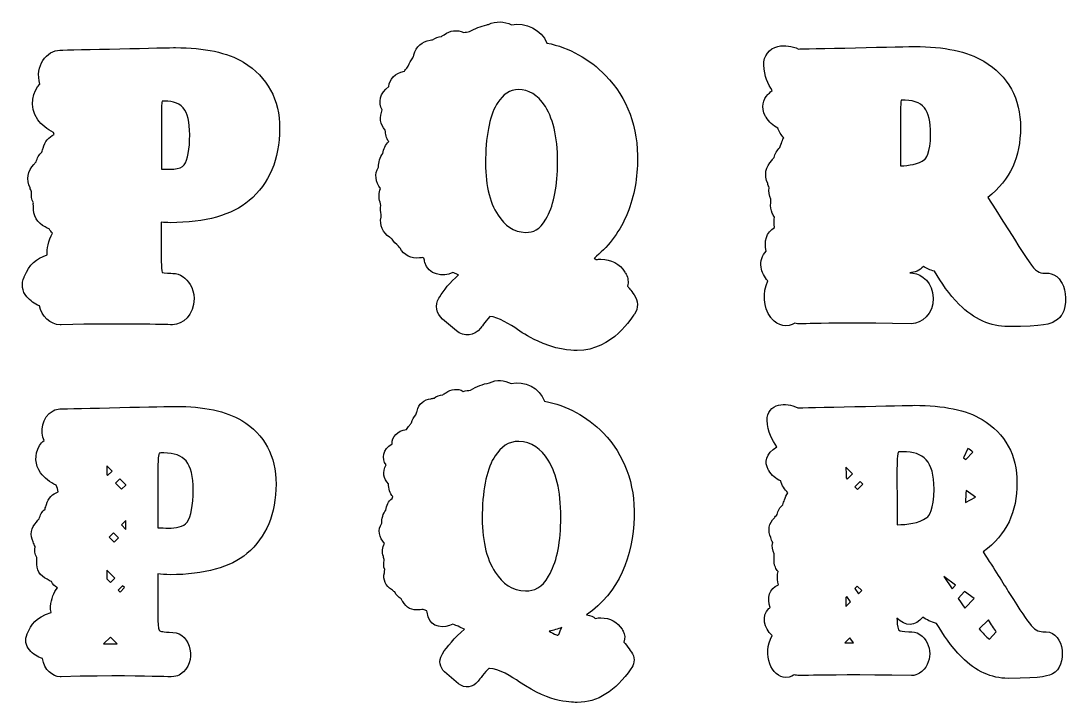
# Model space of a CAD drawing. Header units: millimetres. Extents: x -471 to 1551, y -2688 to 316.
# Drawn here: x 49.6 to 527.2, y -1038 to -726.1 of the extents above; entities that cross this region are included whole.
import ezdxf

# ---------------------------------------------------------------- set-up
doc = ezdxf.new("R2010")
doc.units = ezdxf.units.MM
doc.header["$MEASUREMENT"] = 0
doc.layers.add('Layer 1', color=7, linetype='Continuous')

msp = doc.modelspace()

# ---------------------------------------------------------------- linework, layer by layer
at = {"layer": 'Layer 1', "color": 250}
for points, knots in [([(325.5697, -815.3298), (329.0345, -807.5894), (330.6563, -798.9275), (330.8406, -790.4314), (330.8406, -790.4314), (331.1908, -774.5819), (326.27, -761.2942), (316.2444, -750.9552), (316.2444, -750.9552), (308.7988, -743.2884), (299.8052, -738.294), (289.503, -736.1378), (289.503, -736.1378), (286.9966, -730.0559), (279.7537, -726.5912), (273.3771, -727.8444), (273.3771, -727.8444), (270.023, -726.112), (266.1712, -726.0567), (262.817, -727.6785), (262.817, -727.6785), (262.5405, -727.7339), (262.2825, -727.7892), (262.0245, -727.8629), (262.0245, -727.8629), (259.297, -728.4342), (256.5878, -729.5031), (254.1919, -730.959), (254.1919, -730.959), (253.2705, -731.0696), (252.3674, -731.217), (251.5381, -731.3829), (251.5381, -731.3829), (248.6446, -729.9638), (245.1799, -730.3324), (242.6182, -732.3412), (242.6182, -732.3412), (242.1943, -732.5624), (241.7704, -732.802), (241.3834, -733.0968), (241.3834, -733.0968), (239.9275, -733.2443), (238.5637, -733.7418), (237.3658, -734.6264), (237.3658, -734.6264), (236.9788, -734.7001), (236.5917, -734.7923), (236.2231, -734.9029), (236.2231, -734.9029), (232.7215, -735.2715), (229.6622, -737.7964), (228.8513, -741.5191), (228.8513, -741.5191), (228.6486, -741.9614), (228.5012, -742.4406), (228.3722, -742.9197), (228.3722, -742.9197), (227.3401, -743.9887), (226.6214, -745.2787), (226.2711, -746.6794), (226.2711, -746.6794), (226.0131, -746.9742), (225.8104, -747.2691), (225.6077, -747.5825), (225.6077, -747.5825), (225.1838, -748.0248), (224.8152, -748.5039), (224.4834, -749.02), (224.4834, -749.02), (220.0788, -749.8862), (217.7013, -752.7059), (217.388, -756.0601), (217.388, -756.0601), (213.2229, -759.0273), (212.4673, -763.3214), (214.384, -766.694), (214.384, -766.694), (213.0755, -769.9745), (213.2598, -773.3655), (215.7662, -775.872), (215.7662, -775.872), (215.8031, -777.7334), (216.2454, -779.6501), (217.3512, -781.1797), (217.3512, -781.1797), (215.7846, -782.5804), (214.9369, -784.5339), (214.6236, -786.5796), (214.6236, -786.5796), (213.2782, -788.2567), (212.6517, -790.671), (212.6701, -792.7904), (212.6701, -792.7904), (210.6797, -795.9234), (211.3984, -799.6831), (213.6284, -802.5949), (213.6284, -802.5949), (212.7438, -804.6038), (212.7253, -806.8337), (213.4072, -808.7688), (213.4072, -808.7688), (213.4809, -809.248), (213.5915, -809.7456), (213.739, -810.2064), (213.739, -810.2064), (213.3888, -811.7176), (213.481, -813.1367), (213.9233, -814.482), (213.9233, -814.482), (213.868, -814.869), (213.8311, -815.2561), (213.8311, -815.6431), (213.8311, -815.6431), (213.0202, -819.2001), (214.6052, -822.8675), (217.7566, -824.7473), (217.7566, -824.7473), (218.1252, -825.0791), (218.5123, -825.3923), (218.9361, -825.6504), (218.9361, -825.6504), (219.618, -826.9773), (220.6132, -828.0647), (221.8296, -828.8387), (221.8296, -828.8387), (222.0323, -829.152), (222.235, -829.4653), (222.4746, -829.7602), (222.4746, -829.7602), (224.1701, -833.0222), (227.727, -834.8283), (231.3945, -834.2018), (231.3945, -834.2018), (231.4866, -834.2018), (231.5788, -834.2018), (231.671, -834.2018), (231.671, -834.2018), (232.058, -834.2018), (232.4634, -834.1833), (232.8504, -834.1281), (232.8504, -834.1281), (233.0163, -834.2018), (233.2006, -834.2571), (233.3664, -834.3308), (233.3664, -834.3308), (233.4954, -835.0679), (233.6613, -835.6392), (233.8272, -836.3027), (233.8272, -836.3027), (235.3568, -841.9606), (241.9731, -843.1954), (246.6174, -840.9285), (246.6174, -840.9285), (247.2071, -841.205), (248.0549, -841.5183), (248.3866, -841.6104), (248.3866, -841.6104), (248.6262, -841.7394), (248.8658, -841.8684), (249.1054, -841.9974), (249.1054, -841.9974), (245.3273, -845.5175), (242.268, -849.0929), (240.5725, -852.0231), (240.5725, -852.0231), (240.5725, -852.0231), (240.2039, -852.6497), (240.2039, -852.6497), (240.2039, -852.6497), (238.3793, -855.8012), (239.0612, -859.8189), (241.8256, -862.1963), (241.8256, -862.1963), (241.8256, -862.1963), (248.1838, -867.633), (248.1838, -867.633), (248.1838, -867.633), (251.5196, -870.4895), (256.5693, -869.8814), (259.1679, -866.3797), (259.1679, -866.3797), (259.5181, -865.9374), (261.0108, -863.7996), (263.4989, -860.9983), (263.4989, -860.9983), (267.3691, -861.2563), (272.898, -864.7764), (276.1047, -866.988), (276.1047, -866.988), (278.8692, -868.9047), (281.4861, -870.6923), (287.7154, -873.2909), (287.7154, -873.2909), (296.064, -876.7741), (302.754, -876.4793), (303.3253, -876.5346), (303.3253, -876.5346), (319.5986, -876.5346), (328.5554, -860.8325), (329.4216, -859.9479), (329.4216, -859.9479), (331.2645, -857.2756), (331.2093, -853.7371), (329.2741, -851.1386), (329.2741, -851.1386), (327.597, -848.8902), (326.7493, -847.7475), (326.307, -847.1578), (326.307, -847.1578), (326.7677, -845.3332), (326.5281, -843.3797), (325.625, -841.7026), (325.625, -841.7026), (325.625, -841.7026), (325.367, -841.2418), (325.367, -841.2418), (325.367, -841.2418), (325.2933, -841.0944), (325.2012, -840.947), (325.109, -840.7995), (325.109, -840.7995), (322.6948, -836.9662), (318.8061, -834.8652), (314.1434, -834.8652), (314.1434, -834.8652), (313.4246, -834.8652), (312.669, -834.9205), (311.9503, -835.031), (311.9503, -835.031), (311.637, -834.8283), (311.3237, -834.6255), (310.9735, -834.4781), (310.9735, -834.4781), (317.0921, -829.5574), (322.105, -823.1624), (325.5697, -815.3298)], [0, 0, 0, 0, 0.01666667, 0.01666667, 0.01666667, 0.01666667, 0.03333333, 0.03333333, 0.03333333, 0.03333333, 0.05, 0.05, 0.05, 0.05, 0.06666667, 0.06666667, 0.06666667, 0.06666667, 0.08333333, 0.08333333, 0.08333333, 0.08333333, 0.1, 0.1, 0.1, 0.1, 0.11666667, 0.11666667, 0.11666667, 0.11666667, 0.13333333, 0.13333333, 0.13333333, 0.13333333, 0.15, 0.15, 0.15, 0.15, 0.16666667, 0.16666667, 0.16666667, 0.16666667, 0.18333333, 0.18333333, 0.18333333, 0.18333333, 0.2, 0.2, 0.2, 0.2, 0.21666667, 0.21666667, 0.21666667, 0.21666667, 0.23333333, 0.23333333, 0.23333333, 0.23333333, 0.25, 0.25, 0.25, 0.25, 0.26666667, 0.26666667, 0.26666667, 0.26666667, 0.28333333, 0.28333333, 0.28333333, 0.28333333, 0.3, 0.3, 0.3, 0.3, 0.31666667, 0.31666667, 0.31666667, 0.31666667, 0.33333333, 0.33333333, 0.33333333, 0.33333333, 0.35, 0.35, 0.35, 0.35, 0.36666667, 0.36666667, 0.36666667, 0.36666667, 0.38333333, 0.38333333, 0.38333333, 0.38333333, 0.4, 0.4, 0.4, 0.4, 0.41666667, 0.41666667, 0.41666667, 0.41666667, 0.43333333, 0.43333333, 0.43333333, 0.43333333, 0.45, 0.45, 0.45, 0.45, 0.46666667, 0.46666667, 0.46666667, 0.46666667, 0.48333333, 0.48333333, 0.48333333, 0.48333333, 0.5, 0.5, 0.5, 0.5, 0.51666667, 0.51666667, 0.51666667, 0.51666667, 0.53333333, 0.53333333, 0.53333333, 0.53333333, 0.55, 0.55, 0.55, 0.55, 0.56666667, 0.56666667, 0.56666667, 0.56666667, 0.58333333, 0.58333333, 0.58333333, 0.58333333, 0.6, 0.6, 0.6, 0.6, 0.61666667, 0.61666667, 0.61666667, 0.61666667, 0.63333333, 0.63333333, 0.63333333, 0.63333333, 0.65, 0.65, 0.65, 0.65, 0.66666667, 0.66666667, 0.66666667, 0.66666667, 0.68333333, 0.68333333, 0.68333333, 0.68333333, 0.7, 0.7, 0.7, 0.7, 0.71666667, 0.71666667, 0.71666667, 0.71666667, 0.73333333, 0.73333333, 0.73333333, 0.73333333, 0.75, 0.75, 0.75, 0.75, 0.76666667, 0.76666667, 0.76666667, 0.76666667, 0.78333333, 0.78333333, 0.78333333, 0.78333333, 0.8, 0.8, 0.8, 0.8, 0.81666667, 0.81666667, 0.81666667, 0.81666667, 0.83333333, 0.83333333, 0.83333333, 0.83333333, 0.85, 0.85, 0.85, 0.85, 0.86666667, 0.86666667, 0.86666667, 0.86666667, 0.88333333, 0.88333333, 0.88333333, 0.88333333, 0.9, 0.9, 0.9, 0.9, 0.91666667, 0.91666667, 0.91666667, 0.91666667, 0.93333333, 0.93333333, 0.93333333, 0.93333333, 0.95, 0.95, 0.95, 0.95, 0.96666667, 0.96666667, 0.96666667, 0.96666667, 1, 1, 1, 1]), ([(151.1123, -744.9395), (143.7957, -740.4979), (133.3462, -738.2495), (120.0216, -738.2495), (120.0216, -738.2495), (117.9943, -738.2495), (71.8466, -739.3), (67.3313, -739.3921), (67.3313, -739.3921), (61.3233, -739.4843), (55.776, -746.5797), (58.2271, -754.9283), (58.2271, -754.9283), (55.1678, -757.7665), (52.8088, -765.1014), (57.2688, -771.1648), (57.2688, -771.1648), (58.9091, -773.3948), (61.5814, -775.6616), (64.3826, -776.9701), (64.3826, -776.9701), (64.5116, -777.3019), (64.6038, -777.6151), (64.6959, -777.91), (64.6959, -777.91), (62.2632, -779.0527), (60.4018, -781.2458), (59.7568, -784.0839), (59.7568, -784.0839), (59.4804, -784.6737), (59.2592, -785.2818), (59.1118, -785.9269), (59.1118, -785.9269), (57.8033, -787.1063), (56.9003, -788.6544), (56.4948, -790.3684), (56.4948, -790.3684), (56.1262, -790.7554), (55.7945, -791.1793), (55.518, -791.6217), (55.518, -791.6217), (52.6246, -794.3861), (51.8874, -798.6618), (53.7119, -802.2556), (53.7119, -802.2556), (53.8778, -802.8822), (54.0989, -803.5088), (54.3939, -804.0801), (54.3939, -804.0801), (54.1543, -805.8309), (54.4307, -807.6001), (55.2232, -809.1667), (55.2232, -809.1667), (55.1863, -809.7011), (55.2047, -810.254), (55.26, -810.7885), (55.26, -810.7885), (54.8177, -814.8614), (57.103, -818.5289), (60.6784, -820.077), (60.6784, -820.077), (61.2128, -820.464), (61.7841, -820.7957), (62.3739, -821.0537), (62.3739, -821.0537), (62.8162, -821.7725), (63.3875, -822.4175), (64.0141, -822.9888), (64.0141, -822.9888), (62.0791, -826.085), (61.2497, -830.5634), (61.5446, -832.8487), (61.5446, -832.8487), (56.3659, -834.7838), (53.5277, -837.0691), (51.1503, -842.6532), (51.1503, -842.6532), (51.0397, -842.8928), (51.0213, -842.9665), (51.0028, -843.0218), (51.0028, -843.0218), (49.5653, -846.0811), (50.1367, -849.5828), (52.1823, -851.9786), (52.1823, -851.9786), (53.8041, -853.8769), (55.7945, -855.2959), (57.9877, -856.1069), (57.9877, -856.1069), (58.9829, -860.8064), (62.9452, -864.7872), (67.4052, -864.7872), (67.4052, -864.7872), (67.4052, -864.7872), (67.9028, -864.7688), (67.9028, -864.7688), (67.9028, -864.7688), (96.8741, -864.0685), (114.456, -864.7688), (118.7316, -864.7688), (118.7316, -864.7688), (123.2653, -864.7688), (128.6651, -860.2904), (128.5178, -852.8632), (128.5178, -852.8632), (128.4071, -847.4634), (125.7533, -844.4778), (123.5233, -842.9113), (123.5233, -842.9113), (122.049, -841.8239), (120.5562, -841.4), (118.8606, -841.3263), (118.8606, -841.3263), (118.234, -841.3079), (114.585, -841.142), (114.0137, -840.884), (114.0137, -840.884), (113.5161, -838.7093), (113.5161, -836.4425), (113.5714, -820.206), (113.5714, -820.206), (113.5714, -820.206), (113.5714, -817.9576), (113.5714, -817.9576), (113.5714, -817.9576), (114.8246, -818.0866), (116.2805, -818.1787), (117.6259, -818.1787), (117.6259, -818.1787), (133.7517, -818.1234), (145.8784, -814.7324), (153.6741, -808.1161), (153.6741, -808.1161), (162.8521, -800.3572), (167.5148, -789.2811), (167.5148, -775.1825), (167.5148, -775.1825), (167.6252, -761.9315), (162.0963, -751.74), (151.1123, -744.9395)], [0, 0, 0, 0, 0.02777778, 0.02777778, 0.02777778, 0.02777778, 0.05555556, 0.05555556, 0.05555556, 0.05555556, 0.08333333, 0.08333333, 0.08333333, 0.08333333, 0.11111111, 0.11111111, 0.11111111, 0.11111111, 0.13888889, 0.13888889, 0.13888889, 0.13888889, 0.16666667, 0.16666667, 0.16666667, 0.16666667, 0.19444444, 0.19444444, 0.19444444, 0.19444444, 0.22222222, 0.22222222, 0.22222222, 0.22222222, 0.25, 0.25, 0.25, 0.25, 0.27777778, 0.27777778, 0.27777778, 0.27777778, 0.30555556, 0.30555556, 0.30555556, 0.30555556, 0.33333333, 0.33333333, 0.33333333, 0.33333333, 0.36111111, 0.36111111, 0.36111111, 0.36111111, 0.38888889, 0.38888889, 0.38888889, 0.38888889, 0.41666667, 0.41666667, 0.41666667, 0.41666667, 0.44444444, 0.44444444, 0.44444444, 0.44444444, 0.47222222, 0.47222222, 0.47222222, 0.47222222, 0.5, 0.5, 0.5, 0.5, 0.52777778, 0.52777778, 0.52777778, 0.52777778, 0.55555556, 0.55555556, 0.55555556, 0.55555556, 0.58333333, 0.58333333, 0.58333333, 0.58333333, 0.61111111, 0.61111111, 0.61111111, 0.61111111, 0.63888889, 0.63888889, 0.63888889, 0.63888889, 0.66666667, 0.66666667, 0.66666667, 0.66666667, 0.69444444, 0.69444444, 0.69444444, 0.69444444, 0.72222222, 0.72222222, 0.72222222, 0.72222222, 0.75, 0.75, 0.75, 0.75, 0.77777778, 0.77777778, 0.77777778, 0.77777778, 0.80555556, 0.80555556, 0.80555556, 0.80555556, 0.83333333, 0.83333333, 0.83333333, 0.83333333, 0.86111111, 0.86111111, 0.86111111, 0.86111111, 0.88888889, 0.88888889, 0.88888889, 0.88888889, 0.91666667, 0.91666667, 0.91666667, 0.91666667, 0.94444444, 0.94444444, 0.94444444, 0.94444444, 1, 1, 1, 1]), ([(524.522, -845.927), (524.522, -845.927), (524.264, -845.4294), (524.264, -845.4294), (524.264, -845.4294), (521.7391, -840.6745), (516.8, -841.2275), (516.671, -841.1906), (516.671, -841.1906), (511.1789, -841.1906), (511.4922, -838.9606), (490.6299, -806.6719), (490.6299, -806.6719), (501.0058, -798.4523), (505.5027, -788.1133), (505.5027, -774.8071), (505.5027, -774.8071), (505.5764, -761.4456), (499.9369, -751.2171), (488.7502, -744.4166), (488.7502, -744.4166), (481.323, -739.9935), (470.7076, -737.7451), (457.1802, -737.7451), (457.1802, -737.7451), (455.9086, -737.7451), (404.3609, -738.8877), (404.2135, -738.8877), (404.2135, -738.8877), (401.3569, -737.524), (397.9474, -737.0079), (394.8513, -737.6898), (394.8513, -737.6898), (390.9442, -738.5191), (388.1429, -742.1682), (388.3641, -746.1674), (388.3641, -746.1674), (388.6589, -751.4015), (390.3545, -754.8662), (392.2712, -757.8518), (392.2712, -757.8518), (391.1285, -758.7364), (390.5572, -759.3999), (390.2623, -759.7132), (390.2623, -759.7132), (388.3456, -761.7221), (386.9081, -765.4817), (389.1197, -769.4625), (389.1197, -769.4625), (389.2118, -769.6468), (389.3224, -769.8311), (389.433, -769.997), (389.433, -769.997), (390.7599, -772.1717), (392.6213, -773.8672), (394.8513, -774.973), (394.8513, -774.973), (395.3121, -776.5026), (396.4179, -778.235), (397.4867, -779.433), (397.4867, -779.433), (397.026, -780.2254), (396.6943, -781.0917), (396.4731, -781.9947), (396.4731, -781.9947), (396.1783, -782.6028), (395.9387, -783.2479), (395.7912, -783.9114), (395.7912, -783.9114), (394.4458, -785.1093), (393.5243, -786.6758), (393.1189, -788.4266), (393.1189, -788.4266), (392.7319, -788.8321), (392.4001, -789.2559), (392.0868, -789.7167), (392.0868, -789.7167), (389.2671, -792.4259), (388.4377, -796.6278), (390.1885, -800.24), (390.1885, -800.24), (390.336, -800.9219), (390.5755, -801.5669), (390.8705, -802.1936), (390.8705, -802.1936), (390.594, -803.9444), (390.852, -805.7874), (391.6076, -807.4091), (391.6076, -807.4091), (391.5523, -807.9989), (391.5708, -808.5886), (391.6261, -809.1599), (391.6261, -809.1599), (391.4234, -810.7817), (391.6445, -812.422), (392.2896, -813.8963), (392.2896, -813.8963), (392.5476, -814.523), (392.8977, -815.0943), (393.2848, -815.6471), (393.2848, -815.6471), (393.1005, -816.7714), (393.0636, -818.6512), (393.3401, -820.402), (393.3401, -820.402), (389.4883, -822.5583), (388.4747, -826.7971), (389.5436, -831.1649), (389.5436, -831.1649), (387.6083, -833.0816), (386.7605, -835.7354), (387.2028, -838.5367), (387.2028, -838.5367), (387.5346, -840.7115), (388.6772, -842.9783), (390.2806, -844.7476), (390.2806, -844.7476), (387.7925, -850.258), (388.069, -856.6163), (391.6075, -861.4632), (391.6075, -861.4632), (391.7181, -861.6107), (391.8471, -861.7765), (391.9576, -861.924), (391.9576, -861.924), (394.8327, -865.4993), (399.2926, -866.0338), (402.6284, -864.0987), (402.6284, -864.0987), (405.5587, -864.8359), (406.3696, -863.5458), (455.8716, -864.3383), (455.8716, -864.3383), (460.4421, -864.3383), (465.8236, -859.823), (465.6761, -852.5802), (465.6761, -852.5802), (465.5286, -845.7059), (460.6448, -841.504), (456.3876, -841.246), (456.3876, -841.246), (455.7794, -841.2091), (454.9869, -841.0248), (454.9869, -841.0248), (454.9869, -841.0248), (457.346, -841.0248), (459.4469, -840.0665), (461.2714, -838.1867), (461.2714, -838.1867), (462.5799, -838.9791), (464.2202, -839.8084), (466.229, -840.3798), (466.229, -840.3798), (469.5463, -845.7059), (472.79, -850.7925), (477.6001, -855.5473), (477.6001, -855.5473), (484.3638, -862.2557), (491.8647, -865.6468), (499.8815, -865.6468), (499.8815, -865.6468), (516.6156, -865.6468), (519.3247, -864.2277), (520.8912, -863.3615), (520.8912, -863.3615), (523.195, -862.2558), (524.227, -860.3207), (524.3007, -860.2469), (524.3007, -860.2469), (527.2127, -855.6579), (526.1437, -849.0047), (524.522, -845.927)], [0, 0, 0, 0, 0.02272727, 0.02272727, 0.02272727, 0.02272727, 0.04545455, 0.04545455, 0.04545455, 0.04545455, 0.06818182, 0.06818182, 0.06818182, 0.06818182, 0.09090909, 0.09090909, 0.09090909, 0.09090909, 0.11363636, 0.11363636, 0.11363636, 0.11363636, 0.13636364, 0.13636364, 0.13636364, 0.13636364, 0.15909091, 0.15909091, 0.15909091, 0.15909091, 0.18181818, 0.18181818, 0.18181818, 0.18181818, 0.20454545, 0.20454545, 0.20454545, 0.20454545, 0.22727273, 0.22727273, 0.22727273, 0.22727273, 0.25, 0.25, 0.25, 0.25, 0.27272727, 0.27272727, 0.27272727, 0.27272727, 0.29545455, 0.29545455, 0.29545455, 0.29545455, 0.31818182, 0.31818182, 0.31818182, 0.31818182, 0.34090909, 0.34090909, 0.34090909, 0.34090909, 0.36363636, 0.36363636, 0.36363636, 0.36363636, 0.38636364, 0.38636364, 0.38636364, 0.38636364, 0.40909091, 0.40909091, 0.40909091, 0.40909091, 0.43181818, 0.43181818, 0.43181818, 0.43181818, 0.45454545, 0.45454545, 0.45454545, 0.45454545, 0.47727273, 0.47727273, 0.47727273, 0.47727273, 0.5, 0.5, 0.5, 0.5, 0.52272727, 0.52272727, 0.52272727, 0.52272727, 0.54545455, 0.54545455, 0.54545455, 0.54545455, 0.56818182, 0.56818182, 0.56818182, 0.56818182, 0.59090909, 0.59090909, 0.59090909, 0.59090909, 0.61363636, 0.61363636, 0.61363636, 0.61363636, 0.63636364, 0.63636364, 0.63636364, 0.63636364, 0.65909091, 0.65909091, 0.65909091, 0.65909091, 0.68181818, 0.68181818, 0.68181818, 0.68181818, 0.70454545, 0.70454545, 0.70454545, 0.70454545, 0.72727273, 0.72727273, 0.72727273, 0.72727273, 0.75, 0.75, 0.75, 0.75, 0.77272727, 0.77272727, 0.77272727, 0.77272727, 0.79545455, 0.79545455, 0.79545455, 0.79545455, 0.81818182, 0.81818182, 0.81818182, 0.81818182, 0.84090909, 0.84090909, 0.84090909, 0.84090909, 0.86363636, 0.86363636, 0.86363636, 0.86363636, 0.88636364, 0.88636364, 0.88636364, 0.88636364, 0.90909091, 0.90909091, 0.90909091, 0.90909091, 0.93181818, 0.93181818, 0.93181818, 0.93181818, 0.95454545, 0.95454545, 0.95454545, 0.95454545, 1, 1, 1, 1]), ([(279.7906, -822.5911), (274.1695, -822.4621), (270.3546, -819.4764), (267.2216, -814.74), (267.2216, -814.74), (263.1855, -808.6582), (261.2688, -799.9779), (261.5084, -788.9386), (261.5084, -788.9386), (261.7664, -777.0699), (263.6462, -768.4264), (267.1294, -763.2661), (267.1294, -763.2661), (269.47, -759.8013), (272.4556, -757.2764), (276.6206, -757.3686), (276.6206, -757.3686), (281.0806, -757.4607), (285.0982, -759.4143), (288.7842, -765.2012), (288.7842, -765.2012), (292.7281, -771.3751), (294.5895, -780.6084), (294.3315, -792.5876), (294.3315, -792.5876), (294.1104, -802.8713), (292.3227, -810.9435), (289.0053, -816.583), (289.0053, -816.583), (286.1488, -821.3931), (283.3475, -822.6464), (279.7906, -822.5911)], [0, 0, 0, 0, 0.11111111, 0.11111111, 0.11111111, 0.11111111, 0.22222222, 0.22222222, 0.22222222, 0.22222222, 0.33333333, 0.33333333, 0.33333333, 0.33333333, 0.44444444, 0.44444444, 0.44444444, 0.44444444, 0.55555556, 0.55555556, 0.55555556, 0.55555556, 0.66666667, 0.66666667, 0.66666667, 0.66666667, 0.77777778, 0.77777778, 0.77777778, 0.77777778, 1, 1, 1, 1]), ([(113.9398, -762.6871), (117.2756, -762.5213), (121.4037, -763.0741), (123.6337, -765.7833), (123.6337, -765.7833), (125.5873, -768.1607), (126.5456, -772.1783), (126.5456, -778.0758), (126.5456, -778.0758), (126.5456, -784.5815), (125.6425, -789.5574), (124.0761, -791.7506), (124.0761, -791.7506), (122.399, -794.1096), (116.5568, -793.87), (113.6633, -793.741), (113.6633, -793.741), (113.6633, -767.1102), (113.4606, -766.0044), (113.9398, -762.6871)], [0, 0, 0, 0, 0.16666667, 0.16666667, 0.16666667, 0.16666667, 0.33333333, 0.33333333, 0.33333333, 0.33333333, 0.5, 0.5, 0.5, 0.5, 0.66666667, 0.66666667, 0.66666667, 0.66666667, 1, 1, 1, 1]), ([(461.7875, -789.3665), (458.9125, -791.5412), (454.4525, -792.094), (450.8403, -792.2415), (450.8403, -792.2415), (450.8771, -776.7975), (450.4717, -767.0113), (451.0799, -762.2012), (451.0799, -762.2012), (461.4189, -761.9064), (464.4967, -766.6428), (464.4967, -777.6084), (464.4967, -777.6084), (464.4967, -786.8416), (462.2298, -789.0163), (461.7875, -789.3665)], [0, 0, 0, 0, 0.2, 0.2, 0.2, 0.2, 0.4, 0.4, 0.4, 0.4, 0.6, 0.6, 0.6, 0.6, 1, 1, 1, 1]), ([(329.3294, -952.5932), (329.6611, -937.1676), (324.8878, -924.2484), (315.157, -914.2043), (315.157, -914.2043), (307.7298, -906.5376), (298.7178, -901.6538), (288.3787, -899.6634), (288.3787, -899.6634), (286.3883, -893.6), (279.1824, -890.1721), (273.1375, -891.6465), (273.1375, -891.6465), (270.1703, -889.9325), (266.5213, -889.6929), (263.296, -891.3331), (263.296, -891.3331), (260.3842, -891.8492), (257.3248, -892.9734), (254.6894, -894.632), (254.6894, -894.632), (253.7495, -894.7426), (252.5332, -894.9085), (251.2984, -895.1849), (251.2984, -895.1849), (248.8104, -893.7474), (245.6774, -893.987), (243.429, -895.8299), (243.429, -895.8299), (242.8945, -896.088), (242.3969, -896.4013), (241.9546, -896.7699), (241.9546, -896.7699), (240.4802, -896.8252), (239.1532, -897.3043), (237.9922, -898.2627), (237.9922, -898.2627), (237.4946, -898.318), (237.0155, -898.4285), (236.5547, -898.5944), (236.5547, -898.5944), (233.5138, -898.8524), (230.9152, -901.0456), (230.307, -904.197), (230.307, -904.197), (230.049, -904.7315), (229.8832, -905.3028), (229.7726, -905.8925), (229.7726, -905.8925), (228.6668, -906.9062), (227.948, -908.1594), (227.69, -909.5969), (227.69, -909.5969), (227.3767, -909.9286), (227.0819, -910.3157), (226.8239, -910.7395), (226.8239, -910.7395), (226.2709, -911.2924), (225.8102, -911.919), (225.4785, -912.6009), (225.4785, -912.6009), (221.0554, -913.1722), (218.8254, -915.9735), (218.8807, -919.0881), (218.8807, -919.0881), (214.5129, -921.7604), (214.0152, -925.9255), (216.1162, -928.7636), (216.1162, -928.7636), (214.5681, -931.9151), (214.6971, -935.2693), (217.2957, -937.4071), (217.2957, -937.4071), (217.2035, -939.545), (217.7195, -941.7566), (219.2492, -943.2678), (219.2492, -943.2678), (219.1202, -943.5258), (219.0096, -943.8023), (218.899, -944.0787), (218.899, -944.0787), (217.1483, -945.3135), (216.3005, -947.3223), (216.0793, -949.4233), (216.0793, -949.4233), (214.6787, -950.9345), (214.0889, -953.3672), (214.1995, -955.4313), (214.1995, -955.4313), (212.0616, -958.3063), (213.0569, -962.0475), (215.4343, -964.5908), (215.4343, -964.5908), (214.31, -966.4707), (214.1626, -968.6823), (214.8998, -970.6173), (214.8998, -970.6173), (214.9735, -971.2071), (215.1209, -971.7968), (215.3236, -972.3497), (215.3236, -972.3497), (214.9182, -973.7688), (214.9366, -975.1511), (215.4895, -976.5702), (215.4895, -976.5702), (215.3789, -977.0493), (215.342, -977.5469), (215.342, -978.0261), (215.342, -978.0261), (214.5864, -981.0301), (215.9133, -984.1816), (218.6594, -985.7297), (218.6594, -985.7297), (219.1017, -986.1535), (219.5808, -986.5037), (220.0969, -986.7801), (220.0969, -986.7801), (220.7051, -988.1624), (221.6818, -989.2313), (222.9351, -989.9316), (222.9351, -989.9316), (223.1562, -990.3555), (223.4327, -990.7425), (223.746, -991.1111), (223.746, -991.1111), (225.1282, -993.9308), (228.1691, -995.4789), (231.3021, -994.8707), (231.3021, -994.8707), (231.4311, -994.8707), (231.5601, -994.8892), (231.6891, -994.8892), (231.6891, -994.8892), (232.1499, -994.8892), (232.6106, -994.8523), (233.0529, -994.7602), (233.0529, -994.7602), (233.6058, -995.0182), (234.1771, -995.2025), (234.7485, -995.3315), (234.7485, -995.3315), (234.8591, -996.3636), (235.0802, -997.1929), (235.3198, -998.1144), (235.3198, -998.1144), (236.6282, -1002.9798), (242.6916, -1003.7723), (246.6171, -1001.4317), (246.6171, -1001.4317), (247.5202, -1001.9109), (248.5891, -1002.2979), (248.9946, -1002.4269), (248.9946, -1002.4269), (249.9345, -1002.9429), (250.9113, -1003.4222), (251.8327, -1003.8092), (251.8327, -1003.8092), (247.4096, -1007.6794), (243.779, -1011.7523), (241.8992, -1014.9959), (241.8992, -1014.9959), (241.8992, -1014.9959), (241.5306, -1015.6226), (241.5306, -1015.6226), (241.5306, -1015.6226), (240.0746, -1018.1474), (240.6091, -1021.3541), (242.8391, -1023.2524), (242.8391, -1023.2524), (242.8391, -1023.2524), (249.1972, -1028.6892), (249.1972, -1028.6892), (249.1972, -1028.6892), (251.8696, -1030.9744), (255.9056, -1030.4953), (257.9882, -1027.6939), (257.9882, -1027.6939), (258.3383, -1027.2516), (259.9601, -1024.9295), (262.6324, -1021.9624), (262.6324, -1021.9624), (262.9457, -1021.7965), (263.1669, -1021.7227), (263.259, -1021.6859), (263.259, -1021.6859), (267.5531, -1021.7965), (273.4137, -1025.4824), (276.9891, -1027.9519), (276.9891, -1027.9519), (291.5117, -1037.9776), (301.9797, -1037.0378), (303.3434, -1037.2405), (303.3434, -1037.2405), (312.5214, -1037.2405), (320.7594, -1032.0433), (327.8364, -1021.8149), (327.8364, -1021.8149), (327.8364, -1021.8149), (328.1865, -1021.2989), (328.1865, -1021.2989), (328.1865, -1021.2989), (329.6609, -1019.161), (329.6241, -1016.3229), (328.0575, -1014.2588), (328.0575, -1014.2588), (328.0575, -1014.2588), (324.648, -1009.6698), (324.6296, -1009.6514), (324.6296, -1009.6514), (325.2377, -1008.0296), (325.1272, -1006.1866), (324.2794, -1004.6385), (324.2794, -1004.6385), (324.2794, -1004.6385), (324.0214, -1004.1777), (324.0214, -1004.1777), (324.0214, -1004.1777), (323.9661, -1004.0671), (323.8924, -1003.9566), (323.8187, -1003.8276), (323.8187, -1003.8276), (321.6809, -1000.4549), (318.253, -998.5935), (314.1432, -998.5935), (314.1432, -998.5935), (313.2954, -998.5935), (312.4108, -998.6672), (311.5446, -998.8331), (311.5446, -998.8331), (310.6969, -998.1328), (309.6464, -997.5984), (307.6192, -997.2851), (307.6192, -997.2851), (322.234, -987.0749), (328.9424, -970.3224), (329.3294, -952.5932)], [0, 0, 0, 0, 0.01666667, 0.01666667, 0.01666667, 0.01666667, 0.03333333, 0.03333333, 0.03333333, 0.03333333, 0.05, 0.05, 0.05, 0.05, 0.06666667, 0.06666667, 0.06666667, 0.06666667, 0.08333333, 0.08333333, 0.08333333, 0.08333333, 0.1, 0.1, 0.1, 0.1, 0.11666667, 0.11666667, 0.11666667, 0.11666667, 0.13333333, 0.13333333, 0.13333333, 0.13333333, 0.15, 0.15, 0.15, 0.15, 0.16666667, 0.16666667, 0.16666667, 0.16666667, 0.18333333, 0.18333333, 0.18333333, 0.18333333, 0.2, 0.2, 0.2, 0.2, 0.21666667, 0.21666667, 0.21666667, 0.21666667, 0.23333333, 0.23333333, 0.23333333, 0.23333333, 0.25, 0.25, 0.25, 0.25, 0.26666667, 0.26666667, 0.26666667, 0.26666667, 0.28333333, 0.28333333, 0.28333333, 0.28333333, 0.3, 0.3, 0.3, 0.3, 0.31666667, 0.31666667, 0.31666667, 0.31666667, 0.33333333, 0.33333333, 0.33333333, 0.33333333, 0.35, 0.35, 0.35, 0.35, 0.36666667, 0.36666667, 0.36666667, 0.36666667, 0.38333333, 0.38333333, 0.38333333, 0.38333333, 0.4, 0.4, 0.4, 0.4, 0.41666667, 0.41666667, 0.41666667, 0.41666667, 0.43333333, 0.43333333, 0.43333333, 0.43333333, 0.45, 0.45, 0.45, 0.45, 0.46666667, 0.46666667, 0.46666667, 0.46666667, 0.48333333, 0.48333333, 0.48333333, 0.48333333, 0.5, 0.5, 0.5, 0.5, 0.51666667, 0.51666667, 0.51666667, 0.51666667, 0.53333333, 0.53333333, 0.53333333, 0.53333333, 0.55, 0.55, 0.55, 0.55, 0.56666667, 0.56666667, 0.56666667, 0.56666667, 0.58333333, 0.58333333, 0.58333333, 0.58333333, 0.6, 0.6, 0.6, 0.6, 0.61666667, 0.61666667, 0.61666667, 0.61666667, 0.63333333, 0.63333333, 0.63333333, 0.63333333, 0.65, 0.65, 0.65, 0.65, 0.66666667, 0.66666667, 0.66666667, 0.66666667, 0.68333333, 0.68333333, 0.68333333, 0.68333333, 0.7, 0.7, 0.7, 0.7, 0.71666667, 0.71666667, 0.71666667, 0.71666667, 0.73333333, 0.73333333, 0.73333333, 0.73333333, 0.75, 0.75, 0.75, 0.75, 0.76666667, 0.76666667, 0.76666667, 0.76666667, 0.78333333, 0.78333333, 0.78333333, 0.78333333, 0.8, 0.8, 0.8, 0.8, 0.81666667, 0.81666667, 0.81666667, 0.81666667, 0.83333333, 0.83333333, 0.83333333, 0.83333333, 0.85, 0.85, 0.85, 0.85, 0.86666667, 0.86666667, 0.86666667, 0.86666667, 0.88333333, 0.88333333, 0.88333333, 0.88333333, 0.9, 0.9, 0.9, 0.9, 0.91666667, 0.91666667, 0.91666667, 0.91666667, 0.93333333, 0.93333333, 0.93333333, 0.93333333, 0.95, 0.95, 0.95, 0.95, 0.96666667, 0.96666667, 0.96666667, 0.96666667, 1, 1, 1, 1]), ([(150.2829, -908.5018), (143.2244, -904.2262), (133.0328, -902.0515), (120.0215, -902.0515), (120.0215, -902.0515), (118.0311, -902.0515), (71.8465, -903.102), (67.3497, -903.1941), (67.3497, -903.1941), (66.2624, -903.2126), (65.1935, -903.5074), (64.2536, -904.0603), (64.2536, -904.0603), (58.8905, -906.9721), (58.4667, -913.6806), (60.1069, -917.6797), (60.1069, -917.6797), (59.2408, -918.2695), (58.522, -919.0435), (58.0059, -919.9834), (58.0059, -919.9834), (55.6837, -924.2591), (55.8865, -928.7928), (58.5588, -932.4234), (58.5588, -932.4234), (60.1622, -934.5981), (62.8714, -936.8465), (65.6173, -937.9708), (65.6173, -937.9708), (66.1333, -939.1134), (66.373, -940.1086), (66.5756, -941.1223), (66.5756, -941.1223), (63.9402, -941.8594), (61.8577, -943.9788), (61.2864, -946.8354), (61.2864, -946.8354), (60.9362, -947.5174), (60.6966, -948.2545), (60.5676, -949.0101), (60.5676, -949.0101), (59.1854, -950.0975), (58.2639, -951.664), (57.9506, -953.3779), (57.9506, -953.3779), (57.4898, -953.8018), (57.0844, -954.2994), (56.7342, -954.8707), (56.7342, -954.8707), (54.1909, -957.1744), (53.5459, -960.8788), (55.2046, -963.9196), (55.2046, -963.9196), (55.3704, -964.6568), (55.6469, -965.394), (56.0339, -966.039), (56.0339, -966.039), (55.6653, -967.753), (55.9417, -969.5407), (56.8264, -971.0703), (56.8264, -971.0703), (56.7527, -971.7153), (56.7527, -972.3788), (56.8448, -973.0238), (56.8448, -973.0238), (56.3841, -976.4702), (58.3192, -979.6585), (61.4522, -980.9301), (61.4522, -980.9301), (62.0604, -981.3909), (62.7423, -981.7779), (63.4611, -982.0359), (63.4611, -982.0359), (64.1061, -983.2338), (65.046, -984.2106), (66.2256, -984.8741), (66.2256, -984.8741), (64.4379, -987.0856), (63.4611, -989.7948), (63.0925, -993.3886), (63.0925, -993.3886), (63.0004, -994.2916), (63.0925, -995.1947), (63.369, -996.0609), (63.369, -996.0609), (63.3505, -996.0977), (63.3322, -996.1346), (63.3137, -996.1899), (63.3137, -996.1899), (55.905, -998.5857), (54.5596, -1001.4976), (52.4402, -1005.976), (52.4402, -1005.976), (51.2608, -1008.5009), (51.7768, -1011.3206), (53.3986, -1013.2188), (53.3986, -1013.2188), (55.0573, -1015.1724), (57.1214, -1016.5177), (59.3882, -1017.1628), (59.3882, -1017.1628), (60.107, -1022.452), (64.1615, -1025.4745), (67.4051, -1025.4745), (67.4051, -1025.4745), (67.4051, -1025.4745), (67.8659, -1025.4745), (67.8659, -1025.4745), (67.8659, -1025.4745), (117.3309, -1024.2581), (118.7869, -1026.8568), (122.3807, -1024.3319), (122.3807, -1024.3319), (130.3054, -1019.1716), (127.0986, -1005.5522), (118.8053, -1005.2389), (118.8053, -1005.2389), (113.9214, -1005.0546), (113.5161, -1004.815), (112.6683, -1004.2805), (112.6683, -1004.2805), (111.7652, -1002.1058), (111.9311, -996.3005), (111.9864, -978.5159), (111.9864, -978.5159), (113.5344, -978.7002), (115.6723, -978.9214), (117.6259, -978.9214), (117.6259, -978.9214), (133.3647, -978.8661), (145.1597, -975.6041), (152.6421, -969.2274), (152.6421, -969.2274), (161.4514, -961.7818), (165.9114, -951.1112), (165.9114, -937.5101), (165.9114, -937.5101), (166.0218, -924.7199), (160.751, -914.989), (150.2829, -908.5018)], [0, 0, 0, 0, 0.02777778, 0.02777778, 0.02777778, 0.02777778, 0.05555556, 0.05555556, 0.05555556, 0.05555556, 0.08333333, 0.08333333, 0.08333333, 0.08333333, 0.11111111, 0.11111111, 0.11111111, 0.11111111, 0.13888889, 0.13888889, 0.13888889, 0.13888889, 0.16666667, 0.16666667, 0.16666667, 0.16666667, 0.19444444, 0.19444444, 0.19444444, 0.19444444, 0.22222222, 0.22222222, 0.22222222, 0.22222222, 0.25, 0.25, 0.25, 0.25, 0.27777778, 0.27777778, 0.27777778, 0.27777778, 0.30555556, 0.30555556, 0.30555556, 0.30555556, 0.33333333, 0.33333333, 0.33333333, 0.33333333, 0.36111111, 0.36111111, 0.36111111, 0.36111111, 0.38888889, 0.38888889, 0.38888889, 0.38888889, 0.41666667, 0.41666667, 0.41666667, 0.41666667, 0.44444444, 0.44444444, 0.44444444, 0.44444444, 0.47222222, 0.47222222, 0.47222222, 0.47222222, 0.5, 0.5, 0.5, 0.5, 0.52777778, 0.52777778, 0.52777778, 0.52777778, 0.55555556, 0.55555556, 0.55555556, 0.55555556, 0.58333333, 0.58333333, 0.58333333, 0.58333333, 0.61111111, 0.61111111, 0.61111111, 0.61111111, 0.63888889, 0.63888889, 0.63888889, 0.63888889, 0.66666667, 0.66666667, 0.66666667, 0.66666667, 0.69444444, 0.69444444, 0.69444444, 0.69444444, 0.72222222, 0.72222222, 0.72222222, 0.72222222, 0.75, 0.75, 0.75, 0.75, 0.77777778, 0.77777778, 0.77777778, 0.77777778, 0.80555556, 0.80555556, 0.80555556, 0.80555556, 0.83333333, 0.83333333, 0.83333333, 0.83333333, 0.86111111, 0.86111111, 0.86111111, 0.86111111, 0.88888889, 0.88888889, 0.88888889, 0.88888889, 0.91666667, 0.91666667, 0.91666667, 0.91666667, 0.94444444, 0.94444444, 0.94444444, 0.94444444, 1, 1, 1, 1]), ([(517.2238, -1004.9925), (517.2238, -1004.9925), (516.6709, -1004.9925), (516.6709, -1004.9925), (516.6709, -1004.9925), (511.5659, -1004.9925), (510.4233, -1003.1496), (500.545, -987.4476), (500.545, -987.4476), (500.545, -987.4476), (500.5266, -987.4291), (500.5266, -987.4291), (500.5266, -987.4291), (497.5962, -982.7665), (493.6524, -976.482), (488.492, -968.5019), (488.492, -968.5019), (499.3471, -960.5403), (503.9176, -950.146), (503.9176, -937.0057), (503.9176, -937.0057), (503.9913, -924.234), (498.6099, -914.4847), (487.9576, -907.9975), (487.9576, -907.9975), (480.7884, -903.7218), (470.431, -901.5655), (457.1985, -901.5655), (457.1985, -901.5655), (455.3556, -901.5655), (404.0843, -902.7266), (403.9185, -902.745), (403.9185, -902.745), (401.0803, -901.2891), (397.8736, -900.8836), (395.1644, -901.4734), (395.1644, -901.4734), (392.013, -902.1369), (389.7646, -905.0856), (389.9304, -908.3108), (389.9304, -908.3108), (390.2437, -913.9134), (392.2894, -917.3413), (394.4088, -920.4743), (394.4088, -920.4743), (389.3038, -923.7732), (388.6035, -927.5881), (390.4649, -930.9239), (390.4649, -930.9239), (390.5386, -931.0714), (390.6307, -931.2372), (390.7229, -931.3847), (390.7229, -931.3847), (392.0313, -933.5226), (393.8927, -935.1259), (396.1412, -936.0658), (396.1412, -936.0658), (396.5098, -938.0009), (398.0026, -940.1388), (399.4585, -941.4842), (399.4585, -941.4842), (398.6661, -942.4609), (398.1501, -943.6036), (397.9105, -944.7646), (397.9105, -944.7646), (397.5418, -945.465), (397.3023, -946.2206), (397.1548, -947.013), (397.1548, -947.013), (395.7173, -948.1373), (394.7958, -949.6854), (394.501, -951.4546), (394.501, -951.4546), (394.0218, -951.8969), (393.5979, -952.4129), (393.2477, -952.9842), (393.2477, -952.9842), (390.7597, -955.2695), (390.0594, -958.9001), (391.6443, -961.9595), (391.6443, -961.9595), (391.7918, -962.7519), (392.0867, -963.5075), (392.4737, -964.2079), (392.4737, -964.2079), (392.0682, -965.9403), (392.3262, -967.8017), (393.1924, -969.3681), (393.1924, -969.3681), (393.1003, -970.0501), (393.0818, -970.7504), (393.174, -971.4322), (393.174, -971.4322), (392.9713, -972.8329), (393.1371, -974.2335), (393.69, -975.5236), (393.69, -975.5236), (394.0033, -976.2424), (394.4271, -976.9059), (394.9432, -977.4956), (394.9432, -977.4956), (394.8511, -977.8642), (394.7774, -978.2327), (394.7405, -978.6198), (394.7405, -978.6198), (394.5931, -980.3522), (394.7037, -982.0108), (395.1091, -983.5589), (395.1091, -983.5589), (390.8887, -985.0886), (389.8567, -989.5854), (391.2942, -993.9164), (391.2942, -993.9164), (391.1283, -994.0638), (390.9624, -994.2112), (390.7782, -994.3771), (390.7782, -994.3771), (387.1291, -997.7313), (388.5851, -1003.3708), (392.1788, -1006.6513), (392.1788, -1006.6513), (387.4977, -1015.516), (391.9576, -1025.8181), (398.5186, -1025.8181), (398.5186, -1025.8181), (400.767, -1025.8181), (402.1677, -1024.6755), (402.3704, -1024.5649), (402.3704, -1024.5649), (405.2454, -1025.597), (404.9137, -1024.1226), (455.8532, -1024.9519), (455.8532, -1024.9519), (457.1248, -1024.9519), (458.3596, -1024.5649), (459.4285, -1023.8646), (459.4285, -1023.8646), (465.8052, -1019.8101), (465.4365, -1010.0793), (459.576, -1006.209), (459.576, -1006.209), (457.8804, -1005.0111), (456.4613, -1005.0479), (454.5631, -1004.9558), (454.5631, -1004.9558), (451.7618, -1004.8268), (450.9324, -1004.7531), (449.8451, -1004.0711), (449.8451, -1004.0711), (449.3475, -1002.8732), (449.2001, -1000.0535), (449.1448, -998.745), (449.1448, -998.745), (452.9229, -1002.7073), (457.604, -1002.6152), (460.9397, -998.2842), (460.9397, -998.2842), (462.6905, -999.4637), (464.6625, -1000.5694), (467.2243, -1001.1777), (467.2243, -1001.1777), (470.3389, -1006.1352), (473.6009, -1011.5535), (478.7059, -1016.6032), (478.7059, -1016.6032), (485.1747, -1022.9983), (492.2885, -1026.2419), (499.8631, -1026.2419), (499.8631, -1026.2419), (516.1364, -1026.2419), (518.7903, -1024.8781), (520.1357, -1024.1225), (520.1357, -1024.1225), (527.1205, -1020.842), (525.683, -1004.9925), (517.2238, -1004.9925)], [0, 0, 0, 0, 0.02222222, 0.02222222, 0.02222222, 0.02222222, 0.04444444, 0.04444444, 0.04444444, 0.04444444, 0.06666667, 0.06666667, 0.06666667, 0.06666667, 0.08888889, 0.08888889, 0.08888889, 0.08888889, 0.11111111, 0.11111111, 0.11111111, 0.11111111, 0.13333333, 0.13333333, 0.13333333, 0.13333333, 0.15555556, 0.15555556, 0.15555556, 0.15555556, 0.17777778, 0.17777778, 0.17777778, 0.17777778, 0.2, 0.2, 0.2, 0.2, 0.22222222, 0.22222222, 0.22222222, 0.22222222, 0.24444444, 0.24444444, 0.24444444, 0.24444444, 0.26666667, 0.26666667, 0.26666667, 0.26666667, 0.28888889, 0.28888889, 0.28888889, 0.28888889, 0.31111111, 0.31111111, 0.31111111, 0.31111111, 0.33333333, 0.33333333, 0.33333333, 0.33333333, 0.35555556, 0.35555556, 0.35555556, 0.35555556, 0.37777778, 0.37777778, 0.37777778, 0.37777778, 0.4, 0.4, 0.4, 0.4, 0.42222222, 0.42222222, 0.42222222, 0.42222222, 0.44444444, 0.44444444, 0.44444444, 0.44444444, 0.46666667, 0.46666667, 0.46666667, 0.46666667, 0.48888889, 0.48888889, 0.48888889, 0.48888889, 0.51111111, 0.51111111, 0.51111111, 0.51111111, 0.53333333, 0.53333333, 0.53333333, 0.53333333, 0.55555556, 0.55555556, 0.55555556, 0.55555556, 0.57777778, 0.57777778, 0.57777778, 0.57777778, 0.6, 0.6, 0.6, 0.6, 0.62222222, 0.62222222, 0.62222222, 0.62222222, 0.64444444, 0.64444444, 0.64444444, 0.64444444, 0.66666667, 0.66666667, 0.66666667, 0.66666667, 0.68888889, 0.68888889, 0.68888889, 0.68888889, 0.71111111, 0.71111111, 0.71111111, 0.71111111, 0.73333333, 0.73333333, 0.73333333, 0.73333333, 0.75555556, 0.75555556, 0.75555556, 0.75555556, 0.77777778, 0.77777778, 0.77777778, 0.77777778, 0.8, 0.8, 0.8, 0.8, 0.82222222, 0.82222222, 0.82222222, 0.82222222, 0.84444444, 0.84444444, 0.84444444, 0.84444444, 0.86666667, 0.86666667, 0.86666667, 0.86666667, 0.88888889, 0.88888889, 0.88888889, 0.88888889, 0.91111111, 0.91111111, 0.91111111, 0.91111111, 0.93333333, 0.93333333, 0.93333333, 0.93333333, 0.95555556, 0.95555556, 0.95555556, 0.95555556, 1, 1, 1, 1]), ([(295.8244, -954.8231), (295.6032, -965.3649), (293.7234, -973.6766), (290.277, -979.5556), (290.277, -979.5556), (287.144, -984.8818), (283.8267, -986.393), (279.7537, -986.3193), (279.7537, -986.3193), (273.5614, -986.1903), (269.3226, -982.8914), (265.95, -977.7864), (265.95, -977.7864), (261.748, -971.4282), (259.7391, -962.4714), (259.9972, -951.1188), (259.9972, -951.1188), (260.2552, -938.9552), (262.2456, -930.0353), (265.8763, -924.6354), (265.8763, -924.6354), (268.5301, -920.6915), (271.9211, -917.9639), (276.6576, -918.0745), (276.6576, -918.0745), (282.6841, -918.2035), (286.7939, -921.484), (290.0559, -926.6074), (290.0559, -926.6074), (294.1473, -933.0209), (296.0824, -942.5122), (295.8244, -954.8231)], [0, 0, 0, 0, 0.11111111, 0.11111111, 0.11111111, 0.11111111, 0.22222222, 0.22222222, 0.22222222, 0.22222222, 0.33333333, 0.33333333, 0.33333333, 0.33333333, 0.44444444, 0.44444444, 0.44444444, 0.44444444, 0.55555556, 0.55555556, 0.55555556, 0.55555556, 0.66666667, 0.66666667, 0.66666667, 0.66666667, 0.77777778, 0.77777778, 0.77777778, 0.77777778, 1, 1, 1, 1]), ([(479.5536, -925.5241), (479.5536, -925.5241), (481.5625, -921.2115), (481.5625, -921.2115), (481.5625, -921.2115), (482.3918, -921.7644), (483.1474, -922.3541), (483.8478, -922.9807), (483.8478, -922.9807), (483.8478, -922.9807), (480.5673, -926.2612), (480.5673, -926.2612), (480.5673, -926.2612), (480.5673, -926.2612), (479.5536, -925.5241), (479.5536, -925.5241)], [0, 0, 0, 0, 0.2, 0.2, 0.2, 0.2, 0.4, 0.4, 0.4, 0.4, 0.6, 0.6, 0.6, 0.6, 1, 1, 1, 1]), ([(125.3661, -954.8891), (123.7627, -957.1375), (119.9478, -957.6167), (117.0359, -957.6167), (117.0359, -957.6167), (115.2114, -957.6167), (113.5343, -957.5614), (112.0599, -957.4508), (112.0599, -957.4508), (112.0599, -930.1381), (111.7651, -926.8761), (112.5759, -923.4298), (112.5759, -923.4298), (112.9998, -923.3561), (113.6817, -923.2823), (114.6953, -923.2823), (114.6953, -923.2823), (119.487, -923.2823), (122.8044, -924.4987), (124.8685, -926.9866), (124.8685, -926.9866), (127.08, -929.659), (128.1489, -934.0083), (128.1489, -940.2928), (128.1489, -940.2928), (128.1305, -947.204), (127.1538, -952.4011), (125.3661, -954.8891)], [0, 0, 0, 0, 0.125, 0.125, 0.125, 0.125, 0.25, 0.25, 0.25, 0.25, 0.375, 0.375, 0.375, 0.375, 0.5, 0.5, 0.5, 0.5, 0.625, 0.625, 0.625, 0.625, 0.75, 0.75, 0.75, 0.75, 1, 1, 1, 1]), ([(449.7161, -922.8886), (450.1216, -922.8333), (450.7851, -922.7965), (451.8355, -922.7965), (451.8355, -922.7965), (461.3268, -922.7965), (466.0816, -926.8141), (466.0816, -939.807), (466.0816, -939.807), (466.0816, -949.2982), (463.7411, -952.0812), (462.7458, -952.8367), (462.7458, -952.8367), (459.2258, -955.4906), (453.8259, -956.0066), (449.2369, -956.0803), (449.2369, -956.0803), (449.3107, -938.3695), (448.7577, -927.0168), (449.7161, -922.8886)], [0, 0, 0, 0, 0.16666667, 0.16666667, 0.16666667, 0.16666667, 0.33333333, 0.33333333, 0.33333333, 0.33333333, 0.5, 0.5, 0.5, 0.5, 0.66666667, 0.66666667, 0.66666667, 0.66666667, 1, 1, 1, 1]), ([(91.1055, -931.5757), (91.1055, -931.5757), (89.1151, -933.5661), (89.1151, -933.5661), (89.1151, -933.5661), (89.1151, -933.5661), (88.7465, -933.1974), (88.7465, -933.1974), (88.7465, -933.1974), (88.7465, -931.6862), (88.7649, -930.691), (88.728, -929.2167), (88.728, -929.2167), (88.728, -929.2167), (91.1055, -931.5757), (91.1055, -931.5757)], [0, 0, 0, 0, 0.2, 0.2, 0.2, 0.2, 0.4, 0.4, 0.4, 0.4, 0.6, 0.6, 0.6, 0.6, 1, 1, 1, 1]), ([(425.905, -929.8182), (425.905, -929.8182), (428.8722, -932.7853), (428.8722, -932.7853), (428.8722, -932.7853), (428.8722, -932.7853), (426.421, -935.2365), (426.421, -935.2365), (426.421, -935.2365), (426.421, -935.2365), (425.9234, -934.7389), (425.9234, -934.7389), (425.9234, -934.7389), (425.9419, -932.8406), (425.9235, -931.2188), (425.905, -929.8182)], [0, 0, 0, 0, 0.2, 0.2, 0.2, 0.2, 0.4, 0.4, 0.4, 0.4, 0.6, 0.6, 0.6, 0.6, 1, 1, 1, 1]), ([(97.4453, -938.0076), (97.4453, -938.0076), (95.5102, -939.9243), (95.5102, -939.9243), (95.5102, -939.9243), (95.5102, -939.9243), (92.6905, -937.1045), (92.6905, -937.1045), (92.6905, -937.1045), (92.6905, -937.1045), (94.6809, -935.1141), (94.6809, -935.1141), (94.6809, -935.1141), (94.6809, -935.1141), (97.4454, -937.8786), (97.4454, -937.8786), (97.4454, -937.8786), (97.4454, -937.8786), (97.4453, -938.0076), (97.4453, -938.0076)], [0, 0, 0, 0, 0.16666667, 0.16666667, 0.16666667, 0.16666667, 0.33333333, 0.33333333, 0.33333333, 0.33333333, 0.5, 0.5, 0.5, 0.5, 0.66666667, 0.66666667, 0.66666667, 0.66666667, 1, 1, 1, 1]), ([(431.1759, -939.9913), (431.1759, -939.9913), (429.978, -938.7934), (429.978, -938.7934), (429.978, -938.7934), (429.978, -938.7934), (432.4292, -936.3422), (432.4292, -936.3422), (432.4292, -936.3422), (432.4292, -936.3422), (433.6271, -937.5401), (433.6271, -937.5401), (433.6271, -937.5401), (433.6271, -937.5401), (431.1759, -939.9913), (431.1759, -939.9913)], [0, 0, 0, 0, 0.2, 0.2, 0.2, 0.2, 0.4, 0.4, 0.4, 0.4, 0.6, 0.6, 0.6, 0.6, 1, 1, 1, 1]), ([(480.3646, -945.9072), (480.5489, -944.1564), (480.6594, -942.3319), (480.6779, -940.4152), (480.6779, -940.4152), (480.6779, -940.4152), (484.9904, -943.5482), (484.9904, -943.5482), (484.9904, -943.5482), (484.9904, -943.5482), (480.3646, -945.9072), (480.3646, -945.9072)], [0, 0, 0, 0, 0.25, 0.25, 0.25, 0.25, 0.5, 0.5, 0.5, 0.5, 1, 1, 1, 1]), ([(97.4453, -958.2986), (97.4453, -958.2986), (95.3627, -956.1976), (95.3627, -956.1976), (95.3627, -956.1976), (95.3627, -956.1976), (97.4453, -954.115), (97.4453, -954.115), (97.4453, -954.115), (97.4453, -954.115), (97.4453, -958.2986), (97.4453, -958.2986)], [0, 0, 0, 0, 0.25, 0.25, 0.25, 0.25, 0.5, 0.5, 0.5, 0.5, 1, 1, 1, 1]), ([(92.1376, -964.0486), (92.1376, -964.0486), (89.8339, -961.7449), (89.8339, -961.7449), (89.8339, -961.7449), (89.8339, -961.7449), (91.8058, -959.773), (91.8058, -959.773), (91.8058, -959.773), (91.8058, -959.773), (94.1095, -962.0767), (94.1095, -962.0767), (94.1095, -962.0767), (94.1095, -962.0767), (92.1376, -964.0486), (92.1376, -964.0486)], [0, 0, 0, 0, 0.2, 0.2, 0.2, 0.2, 0.4, 0.4, 0.4, 0.4, 0.6, 0.6, 0.6, 0.6, 1, 1, 1, 1]), ([(92.3956, -980.4141), (92.3956, -980.4141), (90.3867, -982.423), (90.3867, -982.423), (90.3867, -982.423), (90.3867, -982.423), (88.7833, -980.8196), (88.7833, -980.8196), (88.7833, -980.8196), (88.7833, -979.5479), (88.7833, -978.221), (88.7649, -976.7835), (88.7649, -976.7835), (88.7649, -976.7835), (92.3956, -980.4141), (92.3956, -980.4141)], [0, 0, 0, 0, 0.2, 0.2, 0.2, 0.2, 0.4, 0.4, 0.4, 0.4, 0.6, 0.6, 0.6, 0.6, 1, 1, 1, 1]), ([(475.923, -983.6142), (475.923, -983.6142), (474.3012, -985.4203), (474.3012, -985.4203), (474.3012, -985.4203), (474.3012, -985.4203), (470.5784, -979.7624), (470.5784, -979.7624), (470.5784, -979.7624), (470.5784, -979.7624), (475.923, -983.6142), (475.923, -983.6142)], [0, 0, 0, 0, 0.25, 0.25, 0.25, 0.25, 0.5, 0.5, 0.5, 0.5, 1, 1, 1, 1]), ([(94.7914, -986.8276), (94.7914, -986.8276), (93.9437, -985.9798), (93.9437, -985.9798), (93.9437, -985.9798), (93.9437, -985.9798), (95.9525, -983.971), (95.9525, -983.971), (95.9525, -983.971), (95.9525, -983.971), (96.8003, -984.8188), (96.8003, -984.8188), (96.8003, -984.8188), (96.8003, -984.8188), (94.7914, -986.8276), (94.7914, -986.8276)], [0, 0, 0, 0, 0.2, 0.2, 0.2, 0.2, 0.4, 0.4, 0.4, 0.4, 0.6, 0.6, 0.6, 0.6, 1, 1, 1, 1]), ([(431.0653, -984.0934), (431.0653, -984.0934), (433.111, -986.1391), (433.111, -986.1391), (433.111, -986.1391), (433.111, -986.1391), (431.5998, -987.6503), (431.5998, -987.6503), (431.5998, -987.6503), (431.5998, -987.6503), (430.0148, -985.1439), (430.0148, -985.1439), (430.0148, -985.1439), (430.0148, -985.1439), (431.0653, -984.0934), (431.0653, -984.0934)], [0, 0, 0, 0, 0.2, 0.2, 0.2, 0.2, 0.4, 0.4, 0.4, 0.4, 0.6, 0.6, 0.6, 0.6, 1, 1, 1, 1]), ([(484.4375, -989.7697), (484.4375, -989.7697), (480.0513, -994.156), (480.0513, -994.156), (480.0513, -994.156), (480.0513, -994.156), (477.1578, -989.7513), (477.1578, -989.7513), (477.1578, -989.7513), (477.1578, -989.7513), (480.0143, -986.563), (480.0143, -986.563), (480.0143, -986.563), (480.0143, -986.563), (484.4375, -989.7697), (484.4375, -989.7697)], [0, 0, 0, 0, 0.2, 0.2, 0.2, 0.2, 0.4, 0.4, 0.4, 0.4, 0.6, 0.6, 0.6, 0.6, 1, 1, 1, 1]), ([(425.905, -989.2537), (425.905, -989.2537), (426.3658, -988.7929), (426.3658, -988.7929), (426.3658, -988.7929), (426.3658, -988.7929), (427.9507, -991.2993), (427.9507, -991.2993), (427.9507, -991.2993), (427.9507, -991.2993), (425.8866, -993.3634), (425.8866, -993.3634), (425.8866, -993.3634), (425.905, -992.1471), (425.905, -990.7834), (425.905, -989.2537)], [0, 0, 0, 0, 0.2, 0.2, 0.2, 0.2, 0.4, 0.4, 0.4, 0.4, 0.6, 0.6, 0.6, 0.6, 1, 1, 1, 1]), ([(294.9029, -1006.2417), (294.7554, -1006.3707), (294.6264, -1006.4629), (294.5159, -1006.5366), (294.5159, -1006.5366), (294.2763, -1006.4997), (294.0551, -1006.4629), (293.834, -1006.426), (293.834, -1006.426), (292.7467, -1005.8547), (291.6224, -1005.2834), (290.5166, -1004.712), (290.5166, -1004.712), (292.4886, -1004.2697), (294.4237, -1003.6984), (296.2851, -1003.0349), (296.2851, -1003.0349), (295.7322, -1004.0117), (295.2162, -1005.0991), (294.9029, -1006.2417)], [0, 0, 0, 0, 0.16666667, 0.16666667, 0.16666667, 0.16666667, 0.33333333, 0.33333333, 0.33333333, 0.33333333, 0.5, 0.5, 0.5, 0.5, 0.66666667, 0.66666667, 0.66666667, 0.66666667, 1, 1, 1, 1]), ([(490.8694, -999.4453), (492.2517, -1001.62), (493.4127, -1003.4261), (494.4448, -1004.9926), (494.4448, -1004.9926), (494.4448, -1004.9926), (491.4039, -1008.3468), (491.4039, -1008.3468), (491.4039, -1008.3468), (489.8005, -1007.112), (488.2156, -1005.5455), (486.6306, -1003.6657), (486.6306, -1003.6657), (486.6306, -1003.6657), (490.8694, -999.4453), (490.8694, -999.4453)], [0, 0, 0, 0, 0.2, 0.2, 0.2, 0.2, 0.4, 0.4, 0.4, 0.4, 0.6, 0.6, 0.6, 0.6, 1, 1, 1, 1]), ([(87.2168, -1010.5097), (87.2168, -1010.5097), (90.3499, -1007.3766), (90.3499, -1007.3766), (90.3499, -1007.3766), (90.3499, -1007.3766), (93.4645, -1010.4913), (93.4645, -1010.4913), (93.4645, -1010.4913), (91.4741, -1010.4912), (89.5759, -1010.5097), (87.2168, -1010.5097)], [0, 0, 0, 0, 0.25, 0.25, 0.25, 0.25, 0.5, 0.5, 0.5, 0.5, 1, 1, 1, 1]), ([(425.3522, -1010.0423), (425.3522, -1010.0423), (427.7296, -1007.6649), (427.7296, -1007.6649), (427.7296, -1007.6649), (427.7296, -1007.6649), (429.3698, -1010.0423), (429.3698, -1010.0423), (429.3698, -1010.0423), (428.0244, -1010.0423), (426.6791, -1010.0423), (425.3522, -1010.0423)], [0, 0, 0, 0, 0.25, 0.25, 0.25, 0.25, 0.5, 0.5, 0.5, 0.5, 1, 1, 1, 1])]:
    msp.add_open_spline(points, degree=3, knots=knots, dxfattribs=at)

doc.saveas('drawing.dxf')
